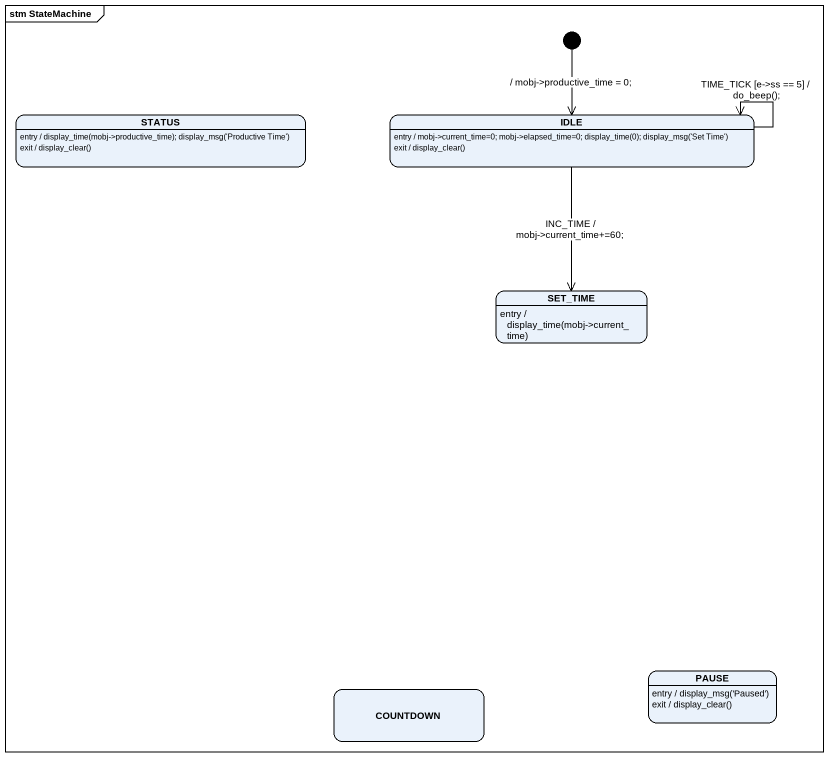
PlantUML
@startuml
mainframe stm StateMachine
hide empty description
state STATUS
STATUS : entry / display_time(mobj->productive_time); display_msg('Productive Time')
STATUS : exit / display_clear()
state IDLE
IDLE : entry / mobj->current_time=0; mobj->elapsed_time=0; display_time(0); display_msg('Set Time')
IDLE : exit / display_clear()
state SET_TIME
SET_TIME : entry / display_time(mobj->current_time)
state COUNTDOWN
state PAUSE
PAUSE : entry / display_msg('Paused')
PAUSE : exit / display_clear()
[*] --> IDLE : / mobj->productive_time = 0;
IDLE --> IDLE : TIME_TICK [e->ss == 5] / do_beep();
IDLE --> SET_TIME : INC_TIME / mobj->current_time+=60;
@enduml
